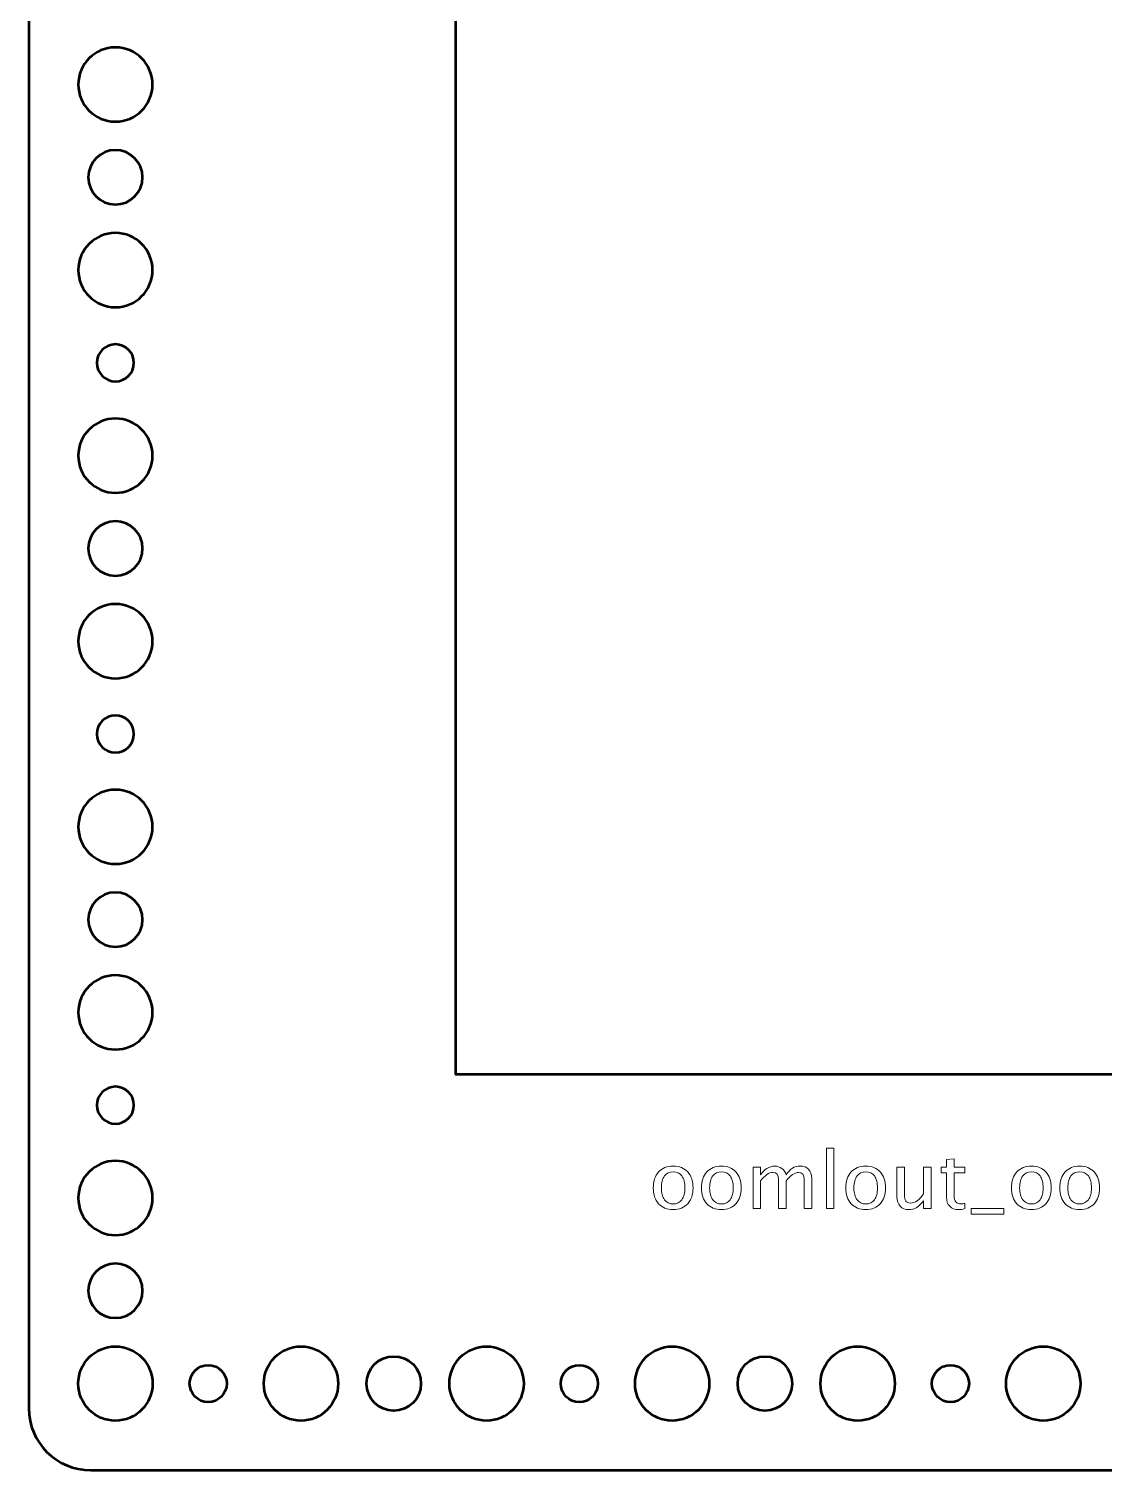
# Model space of a CAD drawing. Header units: centimetres. Extents: x -16.4 to 16.4, y -24.7 to 24.7.
# Drawn here: x -16.45 to -7.76, y -24.7 to -13.05 of the extents above; entities that cross this region are included whole.
import ezdxf

# ---------------------------------------------------------------- set-up
doc = ezdxf.new("R2010")
doc.units = ezdxf.units.CM
doc.header["$MEASUREMENT"] = 0
doc.layers.add('Layer 1', color=7, linetype='Continuous')

msp = doc.modelspace()

# ---------------------------------------------------------------- linework, layer by layer
at = {"layer": 'Layer 1', "lineweight": 53}
for centre, major_axis in [((-15.74999, -24.00001), (0, 0.30001)), ((-14.24999, -24.00001), (0, 0.30001)), ((-12.74999, -24.00001), (0, 0.30001)), ((-11.24999, -24.00001), (0, 0.30001)), ((-9.74999, -24.00001), (0, 0.30001)), ((-8.24999, -24.00001), (0, 0.30001)), ((-15, -24), (0, 0.15)), ((-13.5, -24), (0, 0.22)), ((-12, -24), (0, 0.15)), ((-10.5, -24), (0, 0.22)), ((-9, -24), (0, 0.15))]:
    msp.add_ellipse(centre, major_axis=major_axis, ratio=1, dxfattribs=at)
for points, knots in [([(-16.45, -24.2), (-16.45, -24.2), (-16.45, -1.3), (-16.45, -1.3), (-16.45, -1.3), (-16.45, -1.02386), (-16.22614, -0.8), (-15.95, -0.8), (-15.95, -0.8), (-15.95, -0.8), (15.95, -0.8), (15.95, -0.8), (15.95, -0.8), (16.22614, -0.8), (16.45, -1.02386), (16.45, -1.3), (16.45, -1.3), (16.45, -1.3), (16.45, -14.3), (16.45, -14.3), (16.45, -14.3), (16.45, -14.3), (15.05, -14.3), (15.05, -14.3), (15.05, -14.3), (14.77386, -14.3), (14.55, -14.52386), (14.55, -14.8), (14.55, -14.8), (14.55, -14.8), (14.55, -18.2), (14.55, -18.2), (14.55, -18.2), (14.55, -18.47614), (14.77386, -18.7), (15.05, -18.7), (15.05, -18.7), (15.05, -18.7), (16.45, -18.7), (16.45, -18.7), (16.45, -18.7), (16.45, -18.7), (16.45, -24.2), (16.45, -24.2), (16.45, -24.2), (16.45, -24.47614), (16.22614, -24.7), (15.95, -24.7), (15.95, -24.7), (15.95, -24.7), (-15.95, -24.7), (-15.95, -24.7), (-15.95, -24.7), (-16.22614, -24.7), (-16.45, -24.47614), (-16.45, -24.2)], [0, 0, 0, 0, 0.06666667, 0.06666667, 0.06666667, 0.06666667, 0.13333333, 0.13333333, 0.13333333, 0.13333333, 0.2, 0.2, 0.2, 0.2, 0.26666667, 0.26666667, 0.26666667, 0.26666667, 0.33333333, 0.33333333, 0.33333333, 0.33333333, 0.4, 0.4, 0.4, 0.4, 0.46666667, 0.46666667, 0.46666667, 0.46666667, 0.53333333, 0.53333333, 0.53333333, 0.53333333, 0.6, 0.6, 0.6, 0.6, 0.66666667, 0.66666667, 0.66666667, 0.66666667, 0.73333333, 0.73333333, 0.73333333, 0.73333333, 0.8, 0.8, 0.8, 0.8, 0.86666667, 0.86666667, 0.86666667, 0.86666667, 1, 1, 1, 1]), ([(-13, -4), (-13, -4), (-4.45, -4), (-4.45, -4), (-4.45, -4), (-4.45, -4), (-4.45, -2.8), (-4.45, -2.8), (-4.45, -2.8), (-4.45, -2.52386), (-4.22614, -2.3), (-3.95, -2.3), (-3.95, -2.3), (-3.95, -2.3), (2.45, -2.3), (2.45, -2.3), (2.45, -2.3), (2.72614, -2.3), (2.95, -2.52386), (2.95, -2.8), (2.95, -2.8), (2.95, -2.8), (2.95, -4), (2.95, -4), (2.95, -4), (2.95, -4), (13, -4), (13, -4), (13, -4), (13, -4), (13, -21.5), (13, -21.5), (13, -21.5), (13, -21.5), (-13, -21.5), (-13, -21.5), (-13, -21.5), (-13, -21.5), (-13, -4), (-13, -4)], [0, 0, 0, 0, 0.09090909, 0.09090909, 0.09090909, 0.09090909, 0.18181818, 0.18181818, 0.18181818, 0.18181818, 0.27272727, 0.27272727, 0.27272727, 0.27272727, 0.36363636, 0.36363636, 0.36363636, 0.36363636, 0.45454545, 0.45454545, 0.45454545, 0.45454545, 0.54545455, 0.54545455, 0.54545455, 0.54545455, 0.63636364, 0.63636364, 0.63636364, 0.63636364, 0.72727273, 0.72727273, 0.72727273, 0.72727273, 0.81818182, 0.81818182, 0.81818182, 0.81818182, 1, 1, 1, 1]), ([(-16.05, -13.5), (-16.05, -13.33431), (-15.91569, -13.2), (-15.75, -13.2), (-15.75, -13.2), (-15.58431, -13.2), (-15.45, -13.33431), (-15.45, -13.5), (-15.45, -13.5), (-15.45, -13.66569), (-15.58431, -13.8), (-15.75, -13.8), (-15.75, -13.8), (-15.91569, -13.8), (-16.05, -13.66569), (-16.05, -13.5)], [0, 0, 0, 0, 0.2, 0.2, 0.2, 0.2, 0.4, 0.4, 0.4, 0.4, 0.6, 0.6, 0.6, 0.6, 1, 1, 1, 1]), ([(-15.97, -14.25), (-15.97, -14.1285), (-15.8715, -14.03), (-15.75, -14.03), (-15.75, -14.03), (-15.6285, -14.03), (-15.53, -14.1285), (-15.53, -14.25), (-15.53, -14.25), (-15.53, -14.3715), (-15.6285, -14.47), (-15.75, -14.47), (-15.75, -14.47), (-15.8715, -14.47), (-15.97, -14.3715), (-15.97, -14.25)], [0, 0, 0, 0, 0.2, 0.2, 0.2, 0.2, 0.4, 0.4, 0.4, 0.4, 0.6, 0.6, 0.6, 0.6, 1, 1, 1, 1]), ([(-16.05, -15), (-16.05, -14.83431), (-15.91569, -14.7), (-15.75, -14.7), (-15.75, -14.7), (-15.58431, -14.7), (-15.45, -14.83431), (-15.45, -15), (-15.45, -15), (-15.45, -15.16569), (-15.58431, -15.3), (-15.75, -15.3), (-15.75, -15.3), (-15.91569, -15.3), (-16.05, -15.16569), (-16.05, -15)], [0, 0, 0, 0, 0.2, 0.2, 0.2, 0.2, 0.4, 0.4, 0.4, 0.4, 0.6, 0.6, 0.6, 0.6, 1, 1, 1, 1]), ([(-15.9, -15.75), (-15.9, -15.66716), (-15.83284, -15.6), (-15.75, -15.6), (-15.75, -15.6), (-15.66716, -15.6), (-15.6, -15.66716), (-15.6, -15.75), (-15.6, -15.75), (-15.6, -15.83284), (-15.66716, -15.9), (-15.75, -15.9), (-15.75, -15.9), (-15.83284, -15.9), (-15.9, -15.83284), (-15.9, -15.75)], [0, 0, 0, 0, 0.2, 0.2, 0.2, 0.2, 0.4, 0.4, 0.4, 0.4, 0.6, 0.6, 0.6, 0.6, 1, 1, 1, 1]), ([(-16.05, -16.5), (-16.05, -16.33431), (-15.91569, -16.2), (-15.75, -16.2), (-15.75, -16.2), (-15.58431, -16.2), (-15.45, -16.33431), (-15.45, -16.5), (-15.45, -16.5), (-15.45, -16.66569), (-15.58431, -16.8), (-15.75, -16.8), (-15.75, -16.8), (-15.91569, -16.8), (-16.05, -16.66569), (-16.05, -16.5)], [0, 0, 0, 0, 0.2, 0.2, 0.2, 0.2, 0.4, 0.4, 0.4, 0.4, 0.6, 0.6, 0.6, 0.6, 1, 1, 1, 1]), ([(-15.97, -17.25), (-15.97, -17.1285), (-15.8715, -17.03), (-15.75, -17.03), (-15.75, -17.03), (-15.6285, -17.03), (-15.53, -17.1285), (-15.53, -17.25), (-15.53, -17.25), (-15.53, -17.3715), (-15.6285, -17.47), (-15.75, -17.47), (-15.75, -17.47), (-15.8715, -17.47), (-15.97, -17.3715), (-15.97, -17.25)], [0, 0, 0, 0, 0.2, 0.2, 0.2, 0.2, 0.4, 0.4, 0.4, 0.4, 0.6, 0.6, 0.6, 0.6, 1, 1, 1, 1]), ([(-16.05, -18), (-16.05, -17.83431), (-15.91569, -17.7), (-15.75, -17.7), (-15.75, -17.7), (-15.58431, -17.7), (-15.45, -17.83431), (-15.45, -18), (-15.45, -18), (-15.45, -18.16569), (-15.58431, -18.3), (-15.75, -18.3), (-15.75, -18.3), (-15.91569, -18.3), (-16.05, -18.16569), (-16.05, -18)], [0, 0, 0, 0, 0.2, 0.2, 0.2, 0.2, 0.4, 0.4, 0.4, 0.4, 0.6, 0.6, 0.6, 0.6, 1, 1, 1, 1]), ([(-15.9, -18.75), (-15.9, -18.66716), (-15.83284, -18.6), (-15.75, -18.6), (-15.75, -18.6), (-15.66716, -18.6), (-15.6, -18.66716), (-15.6, -18.75), (-15.6, -18.75), (-15.6, -18.83284), (-15.66716, -18.9), (-15.75, -18.9), (-15.75, -18.9), (-15.83284, -18.9), (-15.9, -18.83284), (-15.9, -18.75)], [0, 0, 0, 0, 0.2, 0.2, 0.2, 0.2, 0.4, 0.4, 0.4, 0.4, 0.6, 0.6, 0.6, 0.6, 1, 1, 1, 1]), ([(-16.05, -19.5), (-16.05, -19.33431), (-15.91569, -19.2), (-15.75, -19.2), (-15.75, -19.2), (-15.58431, -19.2), (-15.45, -19.33431), (-15.45, -19.5), (-15.45, -19.5), (-15.45, -19.66569), (-15.58431, -19.8), (-15.75, -19.8), (-15.75, -19.8), (-15.91569, -19.8), (-16.05, -19.66569), (-16.05, -19.5)], [0, 0, 0, 0, 0.2, 0.2, 0.2, 0.2, 0.4, 0.4, 0.4, 0.4, 0.6, 0.6, 0.6, 0.6, 1, 1, 1, 1]), ([(-15.97, -20.25), (-15.97, -20.1285), (-15.8715, -20.03), (-15.75, -20.03), (-15.75, -20.03), (-15.6285, -20.03), (-15.53, -20.1285), (-15.53, -20.25), (-15.53, -20.25), (-15.53, -20.3715), (-15.6285, -20.47), (-15.75, -20.47), (-15.75, -20.47), (-15.8715, -20.47), (-15.97, -20.3715), (-15.97, -20.25)], [0, 0, 0, 0, 0.2, 0.2, 0.2, 0.2, 0.4, 0.4, 0.4, 0.4, 0.6, 0.6, 0.6, 0.6, 1, 1, 1, 1]), ([(-16.05, -21), (-16.05, -20.83431), (-15.91569, -20.7), (-15.75, -20.7), (-15.75, -20.7), (-15.58431, -20.7), (-15.45, -20.83431), (-15.45, -21), (-15.45, -21), (-15.45, -21.16569), (-15.58431, -21.3), (-15.75, -21.3), (-15.75, -21.3), (-15.91569, -21.3), (-16.05, -21.16569), (-16.05, -21)], [0, 0, 0, 0, 0.2, 0.2, 0.2, 0.2, 0.4, 0.4, 0.4, 0.4, 0.6, 0.6, 0.6, 0.6, 1, 1, 1, 1]), ([(-15.9, -21.75), (-15.9, -21.66716), (-15.83284, -21.6), (-15.75, -21.6), (-15.75, -21.6), (-15.66716, -21.6), (-15.6, -21.66716), (-15.6, -21.75), (-15.6, -21.75), (-15.6, -21.83284), (-15.66716, -21.9), (-15.75, -21.9), (-15.75, -21.9), (-15.83284, -21.9), (-15.9, -21.83284), (-15.9, -21.75)], [0, 0, 0, 0, 0.2, 0.2, 0.2, 0.2, 0.4, 0.4, 0.4, 0.4, 0.6, 0.6, 0.6, 0.6, 1, 1, 1, 1]), ([(-16.05, -22.5), (-16.05, -22.33431), (-15.91569, -22.2), (-15.75, -22.2), (-15.75, -22.2), (-15.58431, -22.2), (-15.45, -22.33431), (-15.45, -22.5), (-15.45, -22.5), (-15.45, -22.66569), (-15.58431, -22.8), (-15.75, -22.8), (-15.75, -22.8), (-15.91569, -22.8), (-16.05, -22.66569), (-16.05, -22.5)], [0, 0, 0, 0, 0.2, 0.2, 0.2, 0.2, 0.4, 0.4, 0.4, 0.4, 0.6, 0.6, 0.6, 0.6, 1, 1, 1, 1]), ([(-15.97, -23.25), (-15.97, -23.1285), (-15.8715, -23.03), (-15.75, -23.03), (-15.75, -23.03), (-15.6285, -23.03), (-15.53, -23.1285), (-15.53, -23.25), (-15.53, -23.25), (-15.53, -23.3715), (-15.6285, -23.47), (-15.75, -23.47), (-15.75, -23.47), (-15.8715, -23.47), (-15.97, -23.3715), (-15.97, -23.25)], [0, 0, 0, 0, 0.2, 0.2, 0.2, 0.2, 0.4, 0.4, 0.4, 0.4, 0.6, 0.6, 0.6, 0.6, 1, 1, 1, 1])]:
    msp.add_open_spline(points, degree=3, knots=knots, dxfattribs=at)
at = {"layer": 'Layer 1', "color": 5, "lineweight": 9}
for points, knots in [([(-10.00243, -22.58622), (-10.00243, -22.58622), (-10.00243, -22.09663), (-10.00243, -22.09663), (-10.00243, -22.09663), (-10.00243, -22.09663), (-9.94147, -22.09663), (-9.94147, -22.09663), (-9.94147, -22.09663), (-9.94147, -22.09663), (-9.94147, -22.58622), (-9.94147, -22.58622), (-9.94147, -22.58622), (-9.94147, -22.58622), (-10.00243, -22.58622), (-10.00243, -22.58622)], [0, 0, 0, 0, 0.2, 0.2, 0.2, 0.2, 0.4, 0.4, 0.4, 0.4, 0.6, 0.6, 0.6, 0.6, 1, 1, 1, 1]), ([(-11.24152, -22.59384), (-11.29095, -22.59384), (-11.33011, -22.57807), (-11.35889, -22.54653), (-11.35889, -22.54653), (-11.38779, -22.51499), (-11.40218, -22.47213), (-11.40218, -22.41805), (-11.40218, -22.41805), (-11.40218, -22.36408), (-11.38779, -22.32132), (-11.35889, -22.28989), (-11.35889, -22.28989), (-11.33011, -22.25845), (-11.29095, -22.24268), (-11.24152, -22.24268), (-11.24152, -22.24268), (-11.1921, -22.24268), (-11.15294, -22.25845), (-11.12416, -22.28989), (-11.12416, -22.28989), (-11.09526, -22.32132), (-11.08087, -22.36408), (-11.08087, -22.41805), (-11.08087, -22.41805), (-11.08087, -22.47213), (-11.09526, -22.51499), (-11.12416, -22.54653), (-11.12416, -22.54653), (-11.15294, -22.57807), (-11.1921, -22.59384), (-11.24152, -22.59384)], [0, 0, 0, 0, 0.11111111, 0.11111111, 0.11111111, 0.11111111, 0.22222222, 0.22222222, 0.22222222, 0.22222222, 0.33333333, 0.33333333, 0.33333333, 0.33333333, 0.44444444, 0.44444444, 0.44444444, 0.44444444, 0.55555556, 0.55555556, 0.55555556, 0.55555556, 0.66666667, 0.66666667, 0.66666667, 0.66666667, 0.77777778, 0.77777778, 0.77777778, 0.77777778, 1, 1, 1, 1]), ([(-10.85142, -22.59384), (-10.90085, -22.59384), (-10.94001, -22.57807), (-10.96879, -22.54653), (-10.96879, -22.54653), (-10.99769, -22.51499), (-11.01208, -22.47213), (-11.01208, -22.41805), (-11.01208, -22.41805), (-11.01208, -22.36408), (-10.99769, -22.32132), (-10.96879, -22.28989), (-10.96879, -22.28989), (-10.94001, -22.25845), (-10.90085, -22.24268), (-10.85142, -22.24268), (-10.85142, -22.24268), (-10.802, -22.24268), (-10.76284, -22.25845), (-10.73406, -22.28989), (-10.73406, -22.28989), (-10.70516, -22.32132), (-10.69077, -22.36408), (-10.69077, -22.41805), (-10.69077, -22.41805), (-10.69077, -22.47213), (-10.70516, -22.51499), (-10.73406, -22.54653), (-10.73406, -22.54653), (-10.76284, -22.57807), (-10.802, -22.59384), (-10.85142, -22.59384)], [0, 0, 0, 0, 0.11111111, 0.11111111, 0.11111111, 0.11111111, 0.22222222, 0.22222222, 0.22222222, 0.22222222, 0.33333333, 0.33333333, 0.33333333, 0.33333333, 0.44444444, 0.44444444, 0.44444444, 0.44444444, 0.55555556, 0.55555556, 0.55555556, 0.55555556, 0.66666667, 0.66666667, 0.66666667, 0.66666667, 0.77777778, 0.77777778, 0.77777778, 0.77777778, 1, 1, 1, 1]), ([(-10.59531, -22.58622), (-10.59531, -22.58622), (-10.59531, -22.24967), (-10.59531, -22.24967), (-10.59531, -22.24967), (-10.59531, -22.24967), (-10.53435, -22.24967), (-10.53435, -22.24967), (-10.53435, -22.24967), (-10.53435, -22.24967), (-10.53435, -22.31328), (-10.53435, -22.31328), (-10.53435, -22.31328), (-10.50461, -22.26618), (-10.46651, -22.24268), (-10.41984, -22.24268), (-10.41984, -22.24268), (-10.37486, -22.24268), (-10.34427, -22.26618), (-10.32797, -22.31328), (-10.32797, -22.31328), (-10.29908, -22.26576), (-10.26141, -22.24205), (-10.21516, -22.24205), (-10.21516, -22.24205), (-10.18563, -22.24205), (-10.16266, -22.25073), (-10.14626, -22.26819), (-10.14626, -22.26819), (-10.12985, -22.28565), (-10.1216, -22.3101), (-10.1216, -22.34153), (-10.1216, -22.34153), (-10.1216, -22.34153), (-10.1216, -22.58622), (-10.1216, -22.58622), (-10.1216, -22.58622), (-10.1216, -22.58622), (-10.18256, -22.58622), (-10.18256, -22.58622), (-10.18256, -22.58622), (-10.18256, -22.58622), (-10.18256, -22.35159), (-10.18256, -22.35159), (-10.18256, -22.35159), (-10.18256, -22.31328), (-10.1978, -22.29412), (-10.22828, -22.29412), (-10.22828, -22.29412), (-10.25992, -22.29412), (-10.29316, -22.31645), (-10.32797, -22.36122), (-10.32797, -22.36122), (-10.32797, -22.36122), (-10.32797, -22.58622), (-10.32797, -22.58622), (-10.32797, -22.58622), (-10.32797, -22.58622), (-10.38893, -22.58622), (-10.38893, -22.58622), (-10.38893, -22.58622), (-10.38893, -22.58622), (-10.38893, -22.35138), (-10.38893, -22.35138), (-10.38893, -22.35138), (-10.38893, -22.31275), (-10.40439, -22.29348), (-10.4354, -22.29348), (-10.4354, -22.29348), (-10.46619, -22.29348), (-10.49921, -22.31592), (-10.53435, -22.3609), (-10.53435, -22.3609), (-10.53435, -22.3609), (-10.53435, -22.58622), (-10.53435, -22.58622), (-10.53435, -22.58622), (-10.53435, -22.58622), (-10.59531, -22.58622), (-10.59531, -22.58622)], [0, 0, 0, 0, 0.04761905, 0.04761905, 0.04761905, 0.04761905, 0.0952381, 0.0952381, 0.0952381, 0.0952381, 0.14285714, 0.14285714, 0.14285714, 0.14285714, 0.19047619, 0.19047619, 0.19047619, 0.19047619, 0.23809524, 0.23809524, 0.23809524, 0.23809524, 0.28571429, 0.28571429, 0.28571429, 0.28571429, 0.33333333, 0.33333333, 0.33333333, 0.33333333, 0.38095238, 0.38095238, 0.38095238, 0.38095238, 0.42857143, 0.42857143, 0.42857143, 0.42857143, 0.47619048, 0.47619048, 0.47619048, 0.47619048, 0.52380952, 0.52380952, 0.52380952, 0.52380952, 0.57142857, 0.57142857, 0.57142857, 0.57142857, 0.61904762, 0.61904762, 0.61904762, 0.61904762, 0.66666667, 0.66666667, 0.66666667, 0.66666667, 0.71428571, 0.71428571, 0.71428571, 0.71428571, 0.76190476, 0.76190476, 0.76190476, 0.76190476, 0.80952381, 0.80952381, 0.80952381, 0.80952381, 0.85714286, 0.85714286, 0.85714286, 0.85714286, 0.9047619, 0.9047619, 0.9047619, 0.9047619, 1, 1, 1, 1]), ([(-9.68492, -22.59384), (-9.73435, -22.59384), (-9.77351, -22.57807), (-9.80229, -22.54653), (-9.80229, -22.54653), (-9.83119, -22.51499), (-9.84558, -22.47213), (-9.84558, -22.41805), (-9.84558, -22.41805), (-9.84558, -22.36408), (-9.83119, -22.32132), (-9.80229, -22.28989), (-9.80229, -22.28989), (-9.77351, -22.25845), (-9.73435, -22.24268), (-9.68492, -22.24268), (-9.68492, -22.24268), (-9.6355, -22.24268), (-9.59634, -22.25845), (-9.56756, -22.28989), (-9.56756, -22.28989), (-9.53866, -22.32132), (-9.52427, -22.36408), (-9.52427, -22.41805), (-9.52427, -22.41805), (-9.52427, -22.47213), (-9.53866, -22.51499), (-9.56756, -22.54653), (-9.56756, -22.54653), (-9.59634, -22.57807), (-9.6355, -22.59384), (-9.68492, -22.59384)], [0, 0, 0, 0, 0.11111111, 0.11111111, 0.11111111, 0.11111111, 0.22222222, 0.22222222, 0.22222222, 0.22222222, 0.33333333, 0.33333333, 0.33333333, 0.33333333, 0.44444444, 0.44444444, 0.44444444, 0.44444444, 0.55555556, 0.55555556, 0.55555556, 0.55555556, 0.66666667, 0.66666667, 0.66666667, 0.66666667, 0.77777778, 0.77777778, 0.77777778, 0.77777778, 1, 1, 1, 1]), ([(-9.21799, -22.58622), (-9.21799, -22.58622), (-9.21799, -22.52293), (-9.21799, -22.52293), (-9.21799, -22.52293), (-9.25048, -22.57024), (-9.28996, -22.59384), (-9.33631, -22.59384), (-9.33631, -22.59384), (-9.36573, -22.59384), (-9.38912, -22.58463), (-9.40648, -22.56611), (-9.40648, -22.56611), (-9.42394, -22.54759), (-9.43262, -22.52272), (-9.43262, -22.49129), (-9.43262, -22.49129), (-9.43262, -22.49129), (-9.43262, -22.24967), (-9.43262, -22.24967), (-9.43262, -22.24967), (-9.43262, -22.24967), (-9.37166, -22.24967), (-9.37166, -22.24967), (-9.37166, -22.24967), (-9.37166, -22.24967), (-9.37166, -22.47139), (-9.37166, -22.47139), (-9.37166, -22.47139), (-9.37166, -22.49668), (-9.36796, -22.51457), (-9.36065, -22.52515), (-9.36065, -22.52515), (-9.35324, -22.53584), (-9.34097, -22.54113), (-9.32372, -22.54113), (-9.32372, -22.54113), (-9.28646, -22.54113), (-9.25112, -22.51669), (-9.21799, -22.46769), (-9.21799, -22.46769), (-9.21799, -22.46769), (-9.21799, -22.24967), (-9.21799, -22.24967), (-9.21799, -22.24967), (-9.21799, -22.24967), (-9.15703, -22.24967), (-9.15703, -22.24967), (-9.15703, -22.24967), (-9.15703, -22.24967), (-9.15703, -22.58622), (-9.15703, -22.58622), (-9.15703, -22.58622), (-9.15703, -22.58622), (-9.21799, -22.58622), (-9.21799, -22.58622)], [0, 0, 0, 0, 0.06666667, 0.06666667, 0.06666667, 0.06666667, 0.13333333, 0.13333333, 0.13333333, 0.13333333, 0.2, 0.2, 0.2, 0.2, 0.26666667, 0.26666667, 0.26666667, 0.26666667, 0.33333333, 0.33333333, 0.33333333, 0.33333333, 0.4, 0.4, 0.4, 0.4, 0.46666667, 0.46666667, 0.46666667, 0.46666667, 0.53333333, 0.53333333, 0.53333333, 0.53333333, 0.6, 0.6, 0.6, 0.6, 0.66666667, 0.66666667, 0.66666667, 0.66666667, 0.73333333, 0.73333333, 0.73333333, 0.73333333, 0.8, 0.8, 0.8, 0.8, 0.86666667, 0.86666667, 0.86666667, 0.86666667, 1, 1, 1, 1]), ([(-8.88419, -22.58611), (-8.90303, -22.5913), (-8.91944, -22.59384), (-8.9333, -22.59384), (-8.9333, -22.59384), (-8.96442, -22.59384), (-8.98865, -22.58495), (-9.00601, -22.56717), (-9.00601, -22.56717), (-9.02347, -22.54939), (-9.03215, -22.52473), (-9.03215, -22.49309), (-9.03215, -22.49309), (-9.03215, -22.49309), (-9.03215, -22.29539), (-9.03215, -22.29539), (-9.03215, -22.29539), (-9.03215, -22.29539), (-9.07427, -22.29539), (-9.07427, -22.29539), (-9.07427, -22.29539), (-9.07427, -22.29539), (-9.07427, -22.24967), (-9.07427, -22.24967), (-9.07427, -22.24967), (-9.07427, -22.24967), (-9.03215, -22.24967), (-9.03215, -22.24967), (-9.03215, -22.24967), (-9.03215, -22.24967), (-9.03215, -22.18882), (-9.03215, -22.18882), (-9.03215, -22.18882), (-9.03215, -22.18882), (-8.97119, -22.18299), (-8.97119, -22.18299), (-8.97119, -22.18299), (-8.97119, -22.18299), (-8.97119, -22.24967), (-8.97119, -22.24967), (-8.97119, -22.24967), (-8.97119, -22.24967), (-8.88292, -22.24967), (-8.88292, -22.24967), (-8.88292, -22.24967), (-8.88292, -22.24967), (-8.88292, -22.29539), (-8.88292, -22.29539), (-8.88292, -22.29539), (-8.88292, -22.29539), (-8.97119, -22.29539), (-8.97119, -22.29539), (-8.97119, -22.29539), (-8.97119, -22.29539), (-8.97119, -22.48208), (-8.97119, -22.48208), (-8.97119, -22.48208), (-8.97119, -22.52611), (-8.95203, -22.54812), (-8.91383, -22.54812), (-8.91383, -22.54812), (-8.90568, -22.54812), (-8.89584, -22.54674), (-8.88419, -22.5441), (-8.88419, -22.5441), (-8.88419, -22.5441), (-8.88419, -22.58611), (-8.88419, -22.58611)], [0, 0, 0, 0, 0.05555556, 0.05555556, 0.05555556, 0.05555556, 0.11111111, 0.11111111, 0.11111111, 0.11111111, 0.16666667, 0.16666667, 0.16666667, 0.16666667, 0.22222222, 0.22222222, 0.22222222, 0.22222222, 0.27777778, 0.27777778, 0.27777778, 0.27777778, 0.33333333, 0.33333333, 0.33333333, 0.33333333, 0.38888889, 0.38888889, 0.38888889, 0.38888889, 0.44444444, 0.44444444, 0.44444444, 0.44444444, 0.5, 0.5, 0.5, 0.5, 0.55555556, 0.55555556, 0.55555556, 0.55555556, 0.61111111, 0.61111111, 0.61111111, 0.61111111, 0.66666667, 0.66666667, 0.66666667, 0.66666667, 0.72222222, 0.72222222, 0.72222222, 0.72222222, 0.77777778, 0.77777778, 0.77777778, 0.77777778, 0.83333333, 0.83333333, 0.83333333, 0.83333333, 0.88888889, 0.88888889, 0.88888889, 0.88888889, 1, 1, 1, 1]), ([(-8.34571, -22.59384), (-8.39514, -22.59384), (-8.4343, -22.57807), (-8.46308, -22.54653), (-8.46308, -22.54653), (-8.49198, -22.51499), (-8.50637, -22.47213), (-8.50637, -22.41805), (-8.50637, -22.41805), (-8.50637, -22.36408), (-8.49198, -22.32132), (-8.46308, -22.28989), (-8.46308, -22.28989), (-8.4343, -22.25845), (-8.39514, -22.24268), (-8.34571, -22.24268), (-8.34571, -22.24268), (-8.29629, -22.24268), (-8.25713, -22.25845), (-8.22835, -22.28989), (-8.22835, -22.28989), (-8.19945, -22.32132), (-8.18506, -22.36408), (-8.18506, -22.41805), (-8.18506, -22.41805), (-8.18506, -22.47213), (-8.19945, -22.51499), (-8.22835, -22.54653), (-8.22835, -22.54653), (-8.25713, -22.57807), (-8.29629, -22.59384), (-8.34571, -22.59384)], [0, 0, 0, 0, 0.11111111, 0.11111111, 0.11111111, 0.11111111, 0.22222222, 0.22222222, 0.22222222, 0.22222222, 0.33333333, 0.33333333, 0.33333333, 0.33333333, 0.44444444, 0.44444444, 0.44444444, 0.44444444, 0.55555556, 0.55555556, 0.55555556, 0.55555556, 0.66666667, 0.66666667, 0.66666667, 0.66666667, 0.77777778, 0.77777778, 0.77777778, 0.77777778, 1, 1, 1, 1]), ([(-7.95561, -22.59384), (-8.00504, -22.59384), (-8.0442, -22.57807), (-8.07298, -22.54653), (-8.07298, -22.54653), (-8.10188, -22.51499), (-8.11627, -22.47213), (-8.11627, -22.41805), (-8.11627, -22.41805), (-8.11627, -22.36408), (-8.10188, -22.32132), (-8.07298, -22.28989), (-8.07298, -22.28989), (-8.0442, -22.25845), (-8.00504, -22.24268), (-7.95561, -22.24268), (-7.95561, -22.24268), (-7.90619, -22.24268), (-7.86703, -22.25845), (-7.83825, -22.28989), (-7.83825, -22.28989), (-7.80935, -22.32132), (-7.79496, -22.36408), (-7.79496, -22.41805), (-7.79496, -22.41805), (-7.79496, -22.47213), (-7.80935, -22.51499), (-7.83825, -22.54653), (-7.83825, -22.54653), (-7.86703, -22.57807), (-7.90619, -22.59384), (-7.95561, -22.59384)], [0, 0, 0, 0, 0.11111111, 0.11111111, 0.11111111, 0.11111111, 0.22222222, 0.22222222, 0.22222222, 0.22222222, 0.33333333, 0.33333333, 0.33333333, 0.33333333, 0.44444444, 0.44444444, 0.44444444, 0.44444444, 0.55555556, 0.55555556, 0.55555556, 0.55555556, 0.66666667, 0.66666667, 0.66666667, 0.66666667, 0.77777778, 0.77777778, 0.77777778, 0.77777778, 1, 1, 1, 1]), ([(-11.24163, -22.54812), (-11.21147, -22.54812), (-11.18797, -22.5368), (-11.17125, -22.51404), (-11.17125, -22.51404), (-11.15464, -22.49139), (-11.14627, -22.45933), (-11.14627, -22.41805), (-11.14627, -22.41805), (-11.14627, -22.37688), (-11.15464, -22.34492), (-11.17125, -22.32227), (-11.17125, -22.32227), (-11.18797, -22.29973), (-11.21147, -22.2884), (-11.24163, -22.2884), (-11.24163, -22.2884), (-11.2719, -22.2884), (-11.29539, -22.29973), (-11.3119, -22.32227), (-11.3119, -22.32227), (-11.32852, -22.34492), (-11.33677, -22.37688), (-11.33677, -22.41805), (-11.33677, -22.41805), (-11.33677, -22.45933), (-11.32852, -22.49139), (-11.3119, -22.51404), (-11.3119, -22.51404), (-11.29539, -22.5368), (-11.2719, -22.54812), (-11.24163, -22.54812)], [0, 0, 0, 0, 0.11111111, 0.11111111, 0.11111111, 0.11111111, 0.22222222, 0.22222222, 0.22222222, 0.22222222, 0.33333333, 0.33333333, 0.33333333, 0.33333333, 0.44444444, 0.44444444, 0.44444444, 0.44444444, 0.55555556, 0.55555556, 0.55555556, 0.55555556, 0.66666667, 0.66666667, 0.66666667, 0.66666667, 0.77777778, 0.77777778, 0.77777778, 0.77777778, 1, 1, 1, 1]), ([(-10.85153, -22.54812), (-10.82137, -22.54812), (-10.79787, -22.5368), (-10.78115, -22.51404), (-10.78115, -22.51404), (-10.76454, -22.49139), (-10.75617, -22.45933), (-10.75617, -22.41805), (-10.75617, -22.41805), (-10.75617, -22.37688), (-10.76454, -22.34492), (-10.78115, -22.32227), (-10.78115, -22.32227), (-10.79787, -22.29973), (-10.82137, -22.2884), (-10.85153, -22.2884), (-10.85153, -22.2884), (-10.8818, -22.2884), (-10.90529, -22.29973), (-10.9218, -22.32227), (-10.9218, -22.32227), (-10.93842, -22.34492), (-10.94667, -22.37688), (-10.94667, -22.41805), (-10.94667, -22.41805), (-10.94667, -22.45933), (-10.93842, -22.49139), (-10.9218, -22.51404), (-10.9218, -22.51404), (-10.90529, -22.5368), (-10.8818, -22.54812), (-10.85153, -22.54812)], [0, 0, 0, 0, 0.11111111, 0.11111111, 0.11111111, 0.11111111, 0.22222222, 0.22222222, 0.22222222, 0.22222222, 0.33333333, 0.33333333, 0.33333333, 0.33333333, 0.44444444, 0.44444444, 0.44444444, 0.44444444, 0.55555556, 0.55555556, 0.55555556, 0.55555556, 0.66666667, 0.66666667, 0.66666667, 0.66666667, 0.77777778, 0.77777778, 0.77777778, 0.77777778, 1, 1, 1, 1]), ([(-9.68503, -22.54812), (-9.65487, -22.54812), (-9.63137, -22.5368), (-9.61465, -22.51404), (-9.61465, -22.51404), (-9.59804, -22.49139), (-9.58967, -22.45933), (-9.58967, -22.41805), (-9.58967, -22.41805), (-9.58967, -22.37688), (-9.59804, -22.34492), (-9.61465, -22.32227), (-9.61465, -22.32227), (-9.63137, -22.29973), (-9.65487, -22.2884), (-9.68503, -22.2884), (-9.68503, -22.2884), (-9.7153, -22.2884), (-9.73879, -22.29973), (-9.7553, -22.32227), (-9.7553, -22.32227), (-9.77192, -22.34492), (-9.78017, -22.37688), (-9.78017, -22.41805), (-9.78017, -22.41805), (-9.78017, -22.45933), (-9.77192, -22.49139), (-9.7553, -22.51404), (-9.7553, -22.51404), (-9.73879, -22.5368), (-9.7153, -22.54812), (-9.68503, -22.54812)], [0, 0, 0, 0, 0.11111111, 0.11111111, 0.11111111, 0.11111111, 0.22222222, 0.22222222, 0.22222222, 0.22222222, 0.33333333, 0.33333333, 0.33333333, 0.33333333, 0.44444444, 0.44444444, 0.44444444, 0.44444444, 0.55555556, 0.55555556, 0.55555556, 0.55555556, 0.66666667, 0.66666667, 0.66666667, 0.66666667, 0.77777778, 0.77777778, 0.77777778, 0.77777778, 1, 1, 1, 1]), ([(-8.34582, -22.54812), (-8.31566, -22.54812), (-8.29216, -22.5368), (-8.27544, -22.51404), (-8.27544, -22.51404), (-8.25883, -22.49139), (-8.25046, -22.45933), (-8.25046, -22.41805), (-8.25046, -22.41805), (-8.25046, -22.37688), (-8.25883, -22.34492), (-8.27544, -22.32227), (-8.27544, -22.32227), (-8.29216, -22.29973), (-8.31566, -22.2884), (-8.34582, -22.2884), (-8.34582, -22.2884), (-8.37609, -22.2884), (-8.39958, -22.29973), (-8.41609, -22.32227), (-8.41609, -22.32227), (-8.43271, -22.34492), (-8.44096, -22.37688), (-8.44096, -22.41805), (-8.44096, -22.41805), (-8.44096, -22.45933), (-8.43271, -22.49139), (-8.41609, -22.51404), (-8.41609, -22.51404), (-8.39958, -22.5368), (-8.37609, -22.54812), (-8.34582, -22.54812)], [0, 0, 0, 0, 0.11111111, 0.11111111, 0.11111111, 0.11111111, 0.22222222, 0.22222222, 0.22222222, 0.22222222, 0.33333333, 0.33333333, 0.33333333, 0.33333333, 0.44444444, 0.44444444, 0.44444444, 0.44444444, 0.55555556, 0.55555556, 0.55555556, 0.55555556, 0.66666667, 0.66666667, 0.66666667, 0.66666667, 0.77777778, 0.77777778, 0.77777778, 0.77777778, 1, 1, 1, 1]), ([(-7.95572, -22.54812), (-7.92556, -22.54812), (-7.90206, -22.5368), (-7.88534, -22.51404), (-7.88534, -22.51404), (-7.86873, -22.49139), (-7.86036, -22.45933), (-7.86036, -22.41805), (-7.86036, -22.41805), (-7.86036, -22.37688), (-7.86873, -22.34492), (-7.88534, -22.32227), (-7.88534, -22.32227), (-7.90206, -22.29973), (-7.92556, -22.2884), (-7.95572, -22.2884), (-7.95572, -22.2884), (-7.98599, -22.2884), (-8.00948, -22.29973), (-8.02599, -22.32227), (-8.02599, -22.32227), (-8.04261, -22.34492), (-8.05086, -22.37688), (-8.05086, -22.41805), (-8.05086, -22.41805), (-8.05086, -22.45933), (-8.04261, -22.49139), (-8.02599, -22.51404), (-8.02599, -22.51404), (-8.00948, -22.5368), (-7.98599, -22.54812), (-7.95572, -22.54812)], [0, 0, 0, 0, 0.11111111, 0.11111111, 0.11111111, 0.11111111, 0.22222222, 0.22222222, 0.22222222, 0.22222222, 0.33333333, 0.33333333, 0.33333333, 0.33333333, 0.44444444, 0.44444444, 0.44444444, 0.44444444, 0.55555556, 0.55555556, 0.55555556, 0.55555556, 0.66666667, 0.66666667, 0.66666667, 0.66666667, 0.77777778, 0.77777778, 0.77777778, 0.77777778, 1, 1, 1, 1]), ([(-8.83149, -22.63194), (-8.83149, -22.63194), (-8.83149, -22.58622), (-8.83149, -22.58622), (-8.83149, -22.58622), (-8.83149, -22.58622), (-8.56733, -22.58622), (-8.56733, -22.58622), (-8.56733, -22.58622), (-8.56733, -22.58622), (-8.56733, -22.63194), (-8.56733, -22.63194), (-8.56733, -22.63194), (-8.56733, -22.63194), (-8.83149, -22.63194), (-8.83149, -22.63194)], [0, 0, 0, 0, 0.2, 0.2, 0.2, 0.2, 0.4, 0.4, 0.4, 0.4, 0.6, 0.6, 0.6, 0.6, 1, 1, 1, 1])]:
    msp.add_open_spline(points, degree=3, knots=knots, dxfattribs=at)

doc.saveas('drawing.dxf')
